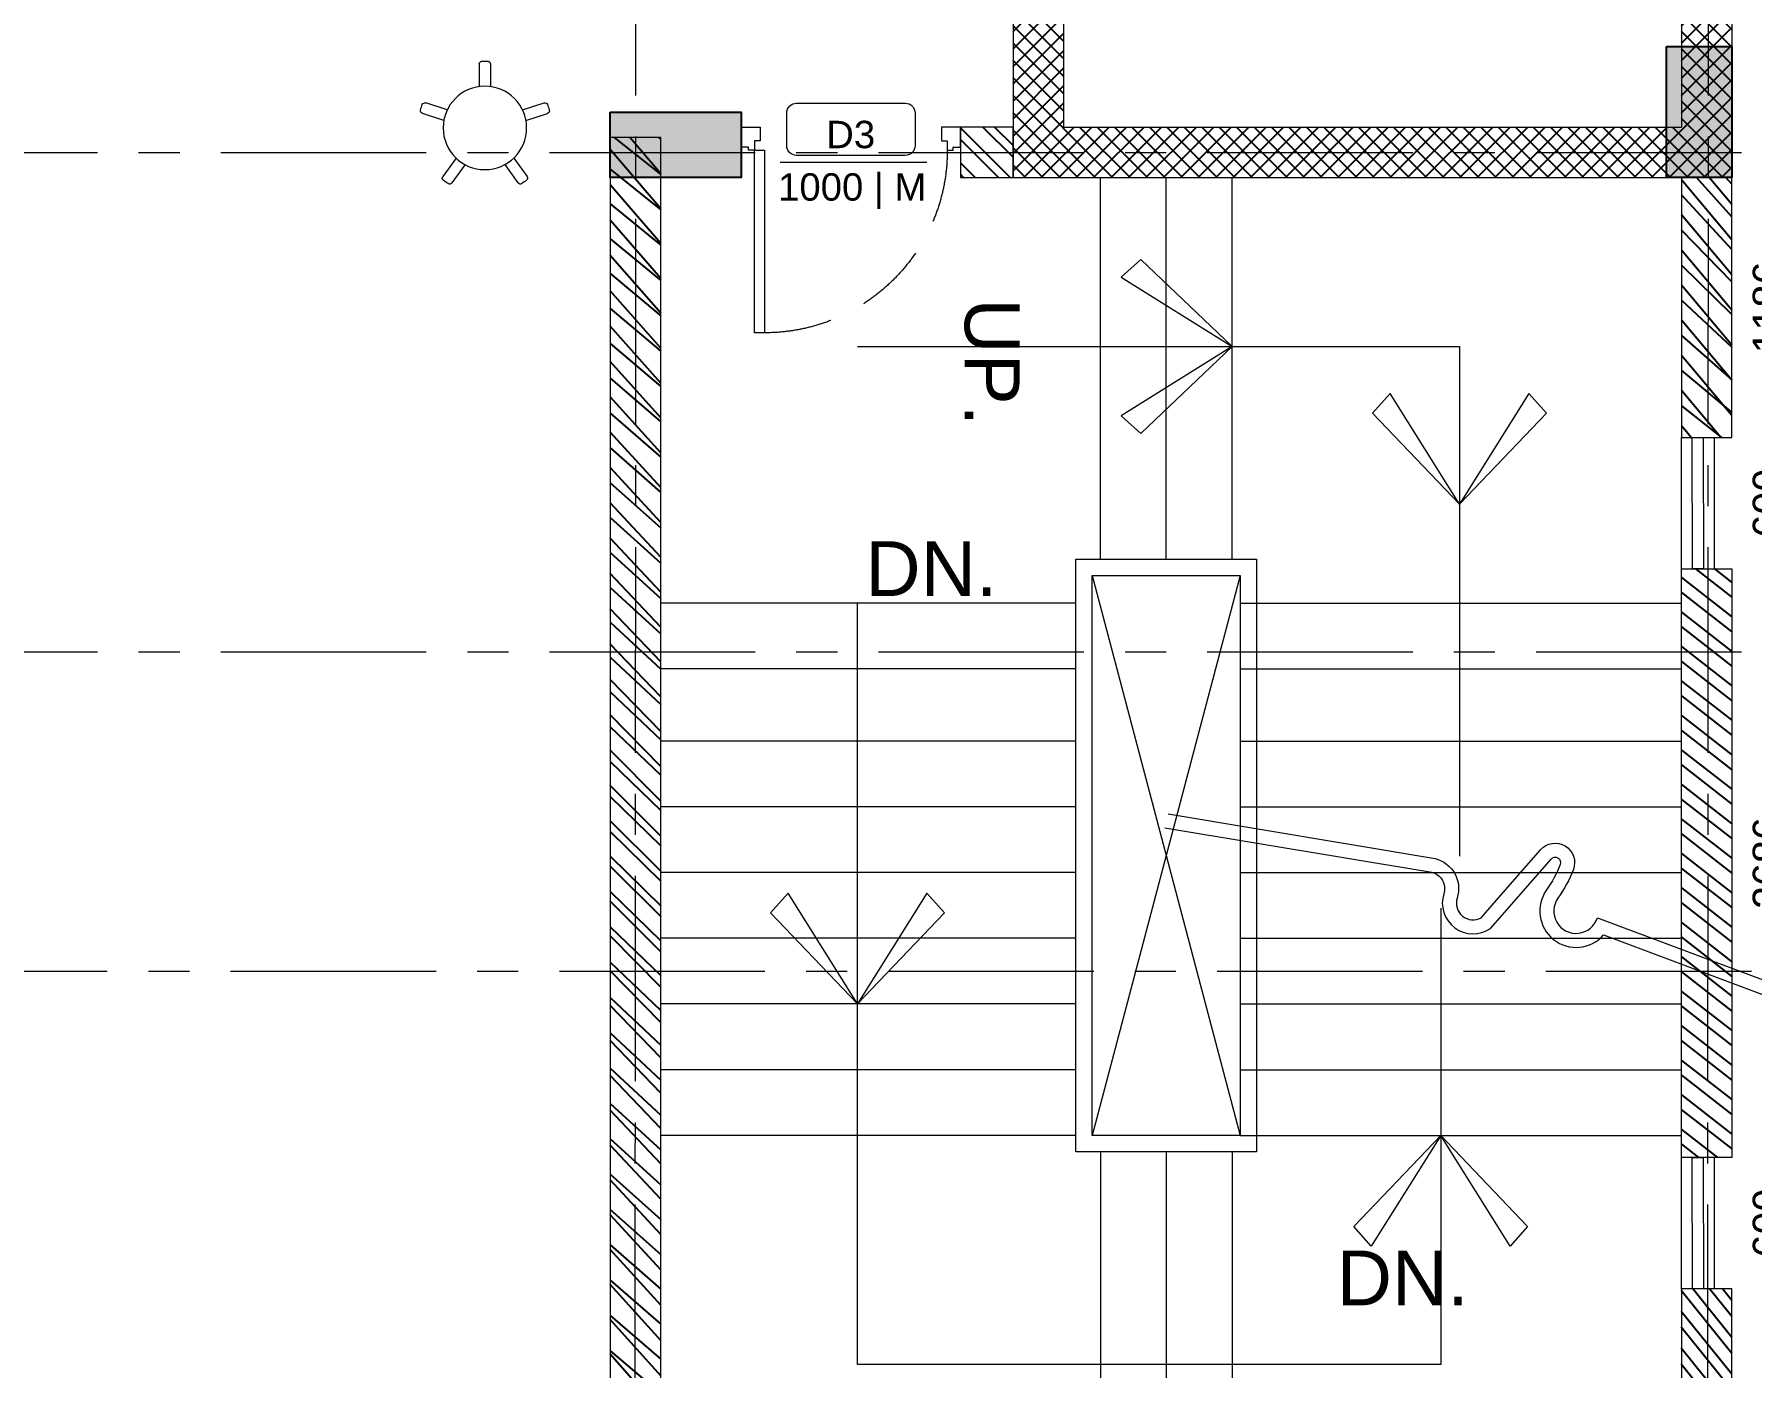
# Model space of a CAD drawing. Header units: metres. Extents: x 60101 to 1133747, y -540 to 107947.
# Drawn here: x 575542 to 583376, y 88722 to 94808 of the extents above; entities that cross this region are included whole.
import ezdxf
from ezdxf.enums import TextEntityAlignment as Align

# ---------------------------------------------------------------- set-up
doc = ezdxf.new("R2010")
doc.units = ezdxf.units.M
doc.header["$LTSCALE"] = 5
doc.header["$PDMODE"] = 3
doc.header["$PDSIZE"] = 20
doc.linetypes.add('CENTER', pattern=[2, 1.25, -0.25, 0.25, -0.25])
doc.linetypes.add('DASHED', pattern=[0.75, 0.5, -0.25])
for name, color, linetype in [('A-COLUMN', 3, 'Continuous'), ('A-DIM', 2, 'Continuous'), ('A-hatch', 251, 'Continuous'), ('A-TEXT', 3, 'Continuous'), ('A-TEXT-DOOR', 11, 'Continuous'), ('WALL', 1, 'Continuous')]:
    doc.layers.add(name, color=color, linetype=linetype)
for name, color, linetype, lineweight in [('A-DETL-LLIN', 251, 'Continuous', 5), ('A-Door', 11, 'Continuous', 15), ('A-DOOR-FRAM', 11, 'Continuous', 9), ('A-FLOR-GRID', 252, 'CENTER', 9), ('A-FURN-FREE', 253, 'Continuous', 5), ('A-WALL-FULL', 4, 'Continuous', 15), ('A-WIND', 152, 'Continuous', 5), ('HSP-FURN-FREE', 253, 'Continuous', 5)]:
    doc.layers.add(name, color=color, linetype=linetype, lineweight=lineweight)
doc.styles.add('Arial', font='arial.ttf', dxfattribs={"height": 135})
doc.dimstyles.new('NovaDB_MM', dxfattribs={"dimtxt": 135, "dimasz": 60, "dimexe": 50, "dimexo": 50, "dimgap": 50, "dimtad": 1, "dimdec": 0, "dimzin": 0, "dimdsep": 46, "dimtxsty": 'Arial', "dimblk": 'OBLIQUE', "dimcen": 12, "dimdle": 50, "dimadec": 0, "dimazin": 0, "dimtfac": 1, "dimtdec": 0, "dimtofl": 0, "dimtmove": 0, "dimatfit": 3, "dimldrblk": 'OPEN90', "dimfxl": 50, "dimfxlon": 1, "dimtolj": 1, "dimtzin": 0, "dimarcsym": 0})

# ---------------------------------------------------------------- blocks, each defined once
blk = doc.blocks.new('LIFT-STRETCHER-VER')
at = {"layer": 'A-hatch', "ltscale": 11}
h = blk.add_hatch(dxfattribs=at)
h.set_pattern_fill('ANSI37', color=256, scale=450, angle=-89.99999999999999)
h.set_pattern_definition([(315.0000000000001, (193157.4766419057, -140141.4266473425), (39.77475644174321, 39.77475644174339), []), (45.00000000000009, (193157.4766419057, -140141.4266473425), (-39.77475644174339, 39.77475644174321), [])])
h.paths.add_polyline_path([(1330, -4.36557e-11), (-1380, 3.63798e-11), (-1380, -3279.399999103414), (-470.0000000001164, -3279.399999103458), (-470.0000000001164, -3049.399999103473), (-1150, -3049.399999103414), (-1150, -229.9999999999636), (1100, -230.0000000000437), (1100, -3279.399999103465), (1330, -3279.399999103495)])
at = {"layer": 'A-FURN-FREE', "color": 253, "linetype": 'Continuous', "ltscale": 5}
blk.add_lwpolyline([(897.3933773085008, -2986.35948667262), (897.3933773085008, -586.3594866725907), (-302.6066226914991, -586.3594866725978), (-302.6066226914991, -2986.359486672627)], close=True, dxfattribs=at)
at = {"layer": 'A-WALL-FULL'}
for p, q in [((-1380, -3279.399999103414), (-1380, 3.63798e-11)), ((1330, -4.36557e-11), (-1380, 3.63798e-11)), ((1330, -3279.399999103495), (1330, -4.36557e-11)), ((-1150, -3049.399999103414), (-1150, -229.9999999999636)), ((1100, -230.0000000000437), (-1150, -229.9999999999636)), ((1100, -3279.399999103465), (1100, -230.0000000000437)), ((-470.0000000001164, -3049.399999103473), (-1150, -3049.399999103414)), ((-470.0000000001164, -3049.399999103473), (-470.0000000001164, -3279.399999103473)), ((-470, -3279.399999103458), (-1380, -3279.399999103414)), ((1330, -3279.399999103495), (1100, -3279.399999103465))]:
    blk.add_line(p, q, dxfattribs=at)
at = {"layer": 'HSP-FURN-FREE', "color": 253, "linetype": 'DASHED', "ltscale": 5}
for p, q in [((-302.6066226914991, -2986.359486672599), (897.3933773085008, -586.3594866726198)), ((-302.6066226914991, -586.3594866725978), (897.3933773085008, -2986.35948667262))]:
    blk.add_line(p, q, dxfattribs=at)
at = {"layer": 'WALL', "color": 253}
blk.add_line((-470.0000000001164, -3049.399999103459), (1100, -3049.399999103465), dxfattribs=at)
blk = doc.blocks.new('Inf_door_Flush frame  3D - 750X2250 D1-W-1734027-GFC - Second Floor Plan')
at = {"layer": 'A-Door'}
for p, q in [((-375.0000000000083, -18.9999999999973), (-375.0000000000083, 50)), ((-375.0000000000083, 50), (-310.0000000000078, 50)), ((-330.0000000000093, 3.00000000000277), (-330.0000000000093, -28.99999999999726)), ((-310.0000000000078, 3.00000000000277), (-330.0000000000093, 3.00000000000277)), ((-310.0000000000078, 50), (-310.0000000000078, 3.00000000000277)), ((309.9999999999885, 50), (309.9999999999885, 3.00000000000277)), ((374.9999999999914, 50), (309.9999999999885, 50)), ((309.9999999999885, 3.00000000000277), (329.9999999999899, 3.00000000000277)), ((329.9999999999899, 3.00000000000277), (329.9999999999899, -28.99999999999726)), ((374.9999999999914, -18.9999999999973), (374.9999999999914, 50)), ((-350.0000000000082, -18.9999999999973), (-375.0000000000083, -18.9999999999973)), ((-350.0000000000082, -28.99999999999726), (-350.0000000000082, -18.9999999999973)), ((-330.0000000000093, -28.99999999999726), (-350.0000000000082, -28.99999999999726)), ((294.9999999999887, -28.99999999999726), (294.9999999999887, -653.999999999992)), ((329.9999999999899, -28.99999999999726), (294.9999999999887, -28.99999999999726)), ((329.9999999999899, -653.9999999999923), (329.9999999999899, -28.99999999999733)), ((329.9999999999899, -28.99999999999726), (349.9999999999919, -28.99999999999726)), ((349.9999999999919, -18.9999999999973), (374.9999999999914, -18.9999999999973)), ((349.9999999999919, -28.99999999999726), (349.9999999999919, -18.9999999999973)), ((294.9999999999887, -653.9999999999923), (329.9999999999899, -653.9999999999923))]:
    blk.add_line(p, q, dxfattribs=at)
at = {"layer": 'A-Door', "linetype": 'DASHED', "ltscale": 100}
blk.add_arc((294.9999999999878, -28.99999999999524), 624.9999999999977, 180.0000000000001, 269.9999999999998, dxfattribs=at)
blk = doc.blocks.new('DOOR-NAME-NEW')
at = {"layer": 'A-DOOR-FRAM'}
blk.add_line((-323.1754923953122, 0), (346.4791159013603, 0), dxfattribs=at)
blk.add_lwpolyline([(-292.6930766478181, 225.0774963833392, -0.414213562373095), (-247.6930766478181, 270.0774963833392), (247.6930766478181, 270.0774963833392, -0.414213562373095), (292.6930766478181, 225.0774963833392), (292.6930766478181, 76.6205697208643, -0.414213562373095), (247.6930766478181, 31.6205697208643), (-247.6930766478181, 31.6205697208643, -0.414213562373095), (-292.6930766478181, 76.6205697208643)], format="xyb", close=True, dxfattribs=at)
at = {"layer": 'A-TEXT', "color": 30, "true_color": 0xff8c1a, "style": 'Arial'}
for tag, p in [('D5C', (-1.303779687732458, 77.316281799227)), ('DSIZE', (7.30733803845942, -210))]:
    blk.add_attdef(tag, text='', height=150, dxfattribs=at).set_placement(p, align=Align.CENTER)
blk = doc.blocks.new('COLB')
at = {"layer": 'A-hatch'}
h = blk.add_hatch(color=256, dxfattribs=at)
h.paths.add_polyline_path([(-12242.1729319474, -6449.584338811954), (-11943.38623918814, -6449.584338811954), (-11943.38623918814, -7047.157724330551), (-12242.1729319474, -7047.157724330551)])
h.paths.add_polyline_path([(-8544.687609050947, -7047.157724330551), (-8544.687609050947, -6748.371031571252), (-7947.114223532379, -6748.371031571252), (-7947.114223532379, -7047.157724330551)])
h.paths.add_polyline_path([(-5332.730661888549, -7047.157724330449), (-5332.730661888549, -6748.371031571165), (-4735.157276369922, -6748.371031571165), (-4735.157276369922, -7047.157724330449)])
h.paths.add_polyline_path([(-1896.683695156651, -7047.157724330551), (-1896.683695156651, -6748.371031571252), (-1299.110309638025, -6748.371031571252), (-1299.110309638025, -7047.157724330551)])
h.paths.add_polyline_path([(1726.104954549635, -7047.157724330551), (1726.104954549635, -6748.371031571252), (2323.678340068262, -6748.371031571252), (2323.678340068262, -7047.157724330551)])
h.paths.add_polyline_path([(6544.040375293465, -6449.584338811954), (6842.827068052778, -6449.584338811954), (6842.827068052778, -7047.157724330551), (6544.040375293465, -7047.157724330551)])
h.paths.add_polyline_path([(6544.040375293465, 273.1162482721993), (6842.827068052778, 273.1162482721993), (6842.827068052778, -324.4571372463979), (6544.040375293465, -324.4571372463979)])
h.paths.add_polyline_path([(6544.040375293465, 2364.62309758726), (6842.827068052778, 2364.62309758726), (6842.827068052778, 1767.049712068663), (6544.040375293465, 1767.049712068663)])
h.paths.add_polyline_path([(-5332.730661888549, -2714.750679320758), (-5332.730661888549, -2415.963986561459), (-4735.157276369922, -2415.963986561459), (-4735.157276369922, -2714.750679320758)])
h.paths.add_polyline_path([(-12242.17293194722, -3461.717411218997), (-11943.38623918791, -3461.717411218997), (-11943.38623918791, -4059.290796737594), (-12242.17293194722, -4059.290796737594)])
h.paths.add_polyline_path([(-12242.17293194722, 273.1162482721993), (-11943.38623918791, 273.1162482721993), (-11943.38623918791, -324.4571372463979), (-12242.17293194722, -324.4571372463979)])
h.paths.add_polyline_path([(-12242.17293194722, 6024.760083888628), (-11943.38623918791, 6024.760083888628), (-11943.38623918791, 5427.186698370046), (-12242.17293194722, 5427.186698370046)])
h.paths.add_polyline_path([(-11579.59782048588, 10179.28237007686), (-11677.79279493995, 9897.092301573313), (-12242.1729319474, 10093.48225048141), (-12143.97795749333, 10375.67231898494)])
h.paths.add_polyline_path([(-4735.157276369922, 7797.590952145183), (-4833.352250823868, 7515.400883641647), (-5397.732387830736, 7711.790832549319), (-5299.537413376675, 7993.980901052855)])
h.paths.add_polyline_path([(-5332.730661888549, 2140.53307801779), (-5332.730661888549, 2439.319770777089), (-4735.157276369922, 2439.319770777089), (-4735.157276369922, 2140.53307801779)])
h.paths.add_polyline_path([(2024.421654564328, 5443.986474552643), (1926.226680110442, 5161.796406049107), (1361.846543103573, 5358.186354956779), (1460.041517557635, 5640.376423460315)])
h = blk.add_hatch(color=256, dxfattribs=at)
h.paths.add_polyline_path([(1726.10495454981, 2738.106463536387), (2024.891647309123, 2738.106463536387), (2024.891647309123, 2140.53307801779), (1726.10495454981, 2140.53307801779)])
h.paths.add_polyline_path([(1726.10495454981, -25.6704444870993), (2323.678340068436, -25.6704444870993), (2323.678340068436, -324.4571372463979), (1726.10495454981, -324.4571372463979)])
at = {"layer": 'A-COLUMN', "ltscale": 10}
for points in [[(6544.040375293465, 273.1162482721993), (6842.827068052778, 273.1162482721993), (6842.827068052778, -324.4571372463979), (6544.040375293465, -324.4571372463979)], [(1726.10495454981, -25.6704444870993), (2323.678340068436, -25.6704444870993), (2323.678340068436, -324.4571372463979), (1726.10495454981, -324.4571372463979)]]:
    blk.add_lwpolyline(points, close=True, dxfattribs=at)
blk = doc.blocks.new('COL.CEN')
at = {"layer": 'A-FLOR-GRID', "ltscale": 150}
for p, q in [((6807.652975005563, 2842.77133483591), (6819.29508057996, 23396.51957174162)), ((11700.28506893897, 2842.77133483591), (11711.92717451337, 23396.51957174162)), ((13356.59099061473, 11580.2641063995), (-10036.26838279075, 11580.2641063995)), ((13356.59099061473, 9302.015574109857), (-10036.26838279075, 9302.015574109857)), ((-10036.26838279075, 7845.43044690846), (13356.59099061473, 7845.43044690846))]:
    blk.add_line(p, q, dxfattribs=at)
blk = doc.blocks.new('COL WITH GRID')
at = {"layer": 'A-DIM'}
blk.add_blockref('COLB', (-3122.886414690875, 10035.48507749528), dxfattribs=at)
at = {"layer": 'A-TEXT'}
blk.add_blockref('COL.CEN', (-8092.389425362577, -1757.19115636585), dxfattribs=at)
blk = doc.blocks.new('_Oblique')
at = {"color": 0, "linetype": 'ByBlock', "lineweight": -2}
blk.add_line((-0.5, -0.5), (0.5, 0.5), dxfattribs=at)
blk = doc.blocks.new('*D419')
at = {"layer": 'A-DIM', "color": 0, "linetype": 'ByBlock', "lineweight": -2, "ltscale": 50, "transparency": 16777216}
blk.add_line((583493.6495324716, 89081.89563781083), (583618.6495324716, 89081.89563781083), dxfattribs=at)
at = {"layer": 'A-DIM', "color": 0, "lineweight": -2, "ltscale": 50, "transparency": 16777216}
for p, q in [((583568.6495324716, 89131.89563781083), (583568.6495324716, 87381.895637095)), ((583493.6495324716, 87431.895637095), (583618.6495324716, 87431.895637095))]:
    blk.add_line(p, q, dxfattribs=at)
at = {"layer": 'Defpoints', "color": 0, "ltscale": 50, "transparency": 16777216}
for p in [(583286.2981730043, 89081.89563781083), (583286.2981730043, 87431.895637095), (583568.6495324716, 87431.895637095)]:
    blk.add_point(p, dxfattribs=at)
at = {"layer": 'A-DIM', "color": 0, "lineweight": -2, "ltscale": 50, "transparency": 16777216, "xscale": 60, "yscale": 60, "zscale": 60}
for p, rotation in [((583568.6495324716, 89081.89563781083), 90), ((583568.6495324716, 87431.895637095), 270)]:
    blk.add_blockref('_Oblique', p, dxfattribs=dict(at, rotation=rotation))
at = {"layer": 'A-DIM', "color": 0, "ltscale": 50, "transparency": 16777216, "insert": (583449.722179129, 88256.89563745275), "char_height": 135, "attachment_point": 5, "rotation": 90, "style": 'Arial', "bg_fill": 3, "box_fill_scale": 1.1, "bg_fill_color": 256, "bg_fill_true_color": 13158600, "bg_fill_transparency": 0}
blk.add_mtext('\\A1;1650', dxfattribs=at)
blk = doc.blocks.new('_Open90')
at = {"color": 0, "linetype": 'ByBlock', "lineweight": -2}
for p, q in [((0, 0), (-1, 0)), ((-0.5, 0.5), (0, 0)), ((0, 0), (-0.5, -0.5))]:
    blk.add_line(p, q, dxfattribs=at)
blk = doc.blocks.new('*D420')
at = {"layer": 'A-DIM', "color": 0, "lineweight": -2, "ltscale": 50, "transparency": 16777216}
for p, q in [((583568.6495324718, 89731.89563781083), (583568.6495324718, 89031.89563781083)), ((583493.6495324718, 89081.89563781083), (583618.6495324718, 89081.89563781083))]:
    blk.add_line(p, q, dxfattribs=at)
at = {"layer": 'A-DIM', "color": 0, "linetype": 'ByBlock', "lineweight": -2, "ltscale": 50, "transparency": 16777216}
blk.add_line((583493.6495324718, 89681.89563781083), (583618.6495324718, 89681.89563781083), dxfattribs=at)
at = {"layer": 'Defpoints', "color": 0, "ltscale": 50, "transparency": 16777216}
for p in [(583286.2981730043, 89681.89563781083), (583286.2981730043, 89081.89563781083), (583568.6495324718, 89081.89563781083)]:
    blk.add_point(p, dxfattribs=at)
at = {"layer": 'A-DIM', "color": 0, "lineweight": -2, "ltscale": 50, "transparency": 16777216, "xscale": 60, "yscale": 60, "zscale": 60}
for p, rotation in [((583568.6495324718, 89681.89563781083), 90), ((583568.6495324718, 89081.89563781083), 270)]:
    blk.add_blockref('_Oblique', p, dxfattribs=dict(at, rotation=rotation))
at = {"layer": 'A-DIM', "color": 0, "ltscale": 50, "transparency": 16777216, "insert": (583449.7221791293, 89381.89563781065), "char_height": 135, "attachment_point": 5, "rotation": 90, "style": 'Arial', "bg_fill": 3, "box_fill_scale": 1.1, "bg_fill_color": 256, "bg_fill_true_color": 13158600, "bg_fill_transparency": 0}
blk.add_mtext('\\A1;600', dxfattribs=at)
blk = doc.blocks.new('*D421')
at = {"layer": 'A-DIM', "color": 0, "lineweight": -2, "ltscale": 50, "transparency": 16777216}
for p, q in [((583493.649532472, 92368.12084847692), (583618.649532472, 92368.12084847692)), ((583568.649532472, 89631.89563781083), (583568.649532472, 92418.12084847692))]:
    blk.add_line(p, q, dxfattribs=at)
at = {"layer": 'A-DIM', "color": 0, "linetype": 'ByBlock', "lineweight": -2, "ltscale": 50, "transparency": 16777216}
blk.add_line((583493.649532472, 89681.89563781083), (583618.649532472, 89681.89563781083), dxfattribs=at)
at = {"layer": 'Defpoints', "color": 0, "ltscale": 50, "transparency": 16777216}
for p in [(583286.2981730043, 92368.12084847692), (583568.649532472, 92368.12084847692), (583286.2981730043, 89681.89563781083)]:
    blk.add_point(p, dxfattribs=at)
at = {"layer": 'A-DIM', "color": 0, "lineweight": -2, "ltscale": 50, "transparency": 16777216, "xscale": 60, "yscale": 60, "zscale": 60}
for p, rotation in [((583568.649532472, 92368.12084847692), 90), ((583568.649532472, 89681.89563781083), 270)]:
    blk.add_blockref('_Oblique', p, dxfattribs=dict(at, rotation=rotation))
at = {"layer": 'A-DIM', "color": 0, "ltscale": 50, "transparency": 16777216, "insert": (583449.7221791295, 91025.0082431437), "char_height": 135, "attachment_point": 5, "rotation": 90, "style": 'Arial', "bg_fill": 3, "box_fill_scale": 1.1, "bg_fill_color": 256, "bg_fill_true_color": 13158600, "bg_fill_transparency": 0}
blk.add_mtext('\\A1;2686', dxfattribs=at)
blk = doc.blocks.new('*D422')
at = {"layer": 'A-DIM', "color": 0, "lineweight": -2, "ltscale": 50, "transparency": 16777216}
for p, q in [((583568.6495324722, 93018.09801727536), (583568.6495324722, 92318.12084847692)), ((583493.6495324722, 92368.12084847692), (583618.6495324722, 92368.12084847692))]:
    blk.add_line(p, q, dxfattribs=at)
at = {"layer": 'A-DIM', "color": 0, "linetype": 'ByBlock', "lineweight": -2, "ltscale": 50, "transparency": 16777216}
blk.add_line((583493.6495324722, 92968.09801727536), (583618.6495324722, 92968.09801727536), dxfattribs=at)
at = {"layer": 'Defpoints', "color": 0, "ltscale": 50, "transparency": 16777216}
for p in [(583286.2981730043, 92968.09801727536), (583286.2981730043, 92368.12084847692), (583568.6495324722, 92368.12084847692)]:
    blk.add_point(p, dxfattribs=at)
at = {"layer": 'A-DIM', "color": 0, "lineweight": -2, "ltscale": 50, "transparency": 16777216, "xscale": 60, "yscale": 60, "zscale": 60}
for p, rotation in [((583568.6495324722, 92968.09801727536), 90), ((583568.6495324722, 92368.12084847692), 270)]:
    blk.add_blockref('_Oblique', p, dxfattribs=dict(at, rotation=rotation))
at = {"layer": 'A-DIM', "color": 0, "ltscale": 50, "transparency": 16777216, "insert": (583449.7221791297, 92668.10943287596), "char_height": 135, "attachment_point": 5, "rotation": 90, "style": 'Arial', "bg_fill": 3, "box_fill_scale": 1.1, "bg_fill_color": 256, "bg_fill_true_color": 13158600, "bg_fill_transparency": 0}
blk.add_mtext('\\A1;600', dxfattribs=at)
blk = doc.blocks.new('*D411')
at = {"layer": 'A-DIM', "color": 0, "lineweight": -2, "ltscale": 50, "transparency": 16777216}
for p, q in [((583568.649532473, 94204.59622489441), (583568.649532473, 92918.09801727536)), ((583493.649532473, 92968.09801727536), (583618.649532473, 92968.09801727536))]:
    blk.add_line(p, q, dxfattribs=at)
at = {"layer": 'A-DIM', "color": 0, "linetype": 'ByBlock', "lineweight": -2, "ltscale": 50, "transparency": 16777216}
blk.add_line((583493.649532473, 94154.59622489441), (583618.649532473, 94154.59622489441), dxfattribs=at)
at = {"layer": 'Defpoints', "color": 0, "ltscale": 50, "transparency": 16777216}
for p in [(583286.2981730043, 94154.59622489441), (583286.2981730043, 92968.09801727536), (583568.649532473, 92968.09801727536)]:
    blk.add_point(p, dxfattribs=at)
at = {"layer": 'A-DIM', "color": 0, "lineweight": -2, "ltscale": 50, "transparency": 16777216, "xscale": 60, "yscale": 60, "zscale": 60}
for p, rotation in [((583568.649532473, 94154.59622489441), 90), ((583568.649532473, 92968.09801727536), 270)]:
    blk.add_blockref('_Oblique', p, dxfattribs=dict(at, rotation=rotation))
at = {"layer": 'A-DIM', "color": 0, "ltscale": 50, "transparency": 16777216, "insert": (583449.7221791304, 93561.34712108472), "char_height": 135, "attachment_point": 5, "rotation": 90, "style": 'Arial', "bg_fill": 3, "box_fill_scale": 1.1, "bg_fill_color": 256, "bg_fill_true_color": 13158600, "bg_fill_transparency": 0}
blk.add_mtext('\\A1;1186', dxfattribs=at)
blk = doc.blocks.new('CHAIR7-flat-7')
at = {"layer": 'A-FURN-FREE'}
for p, q in [((117.4479166686157, 344.7121726874701), (409.6354166734642, 344.7121726874701)), ((458.3333333409391, 275.0000000045634), (68.75000000114096, 275.0000000045634)), ((0, 206.2500000034225), (0, -206.2500000034224)), ((527.0833333420798, -170.5026295012076), (527.0833333420798, 170.5026295012041)), ((68.75000000114073, -275.0000000045634), (458.333333340939, -275.0000000045634)), ((117.4479166686156, -343.7500000057044), (409.6354166734641, -343.7500000057044))]:
    blk.add_line(p, q, dxfattribs=at)
for centre, radius, start, end in [((127.4739583354487, 310.3371726868997), 35.80729166726086, 73.73979529169013, 286.2602047083099), ((399.6093750066311, 310.3371726868997), 35.80729166726086, 253.7397952916901, 106.2602047083099), ((68.75000000114085, 206.2500000034225), 68.75000000114083, 90, 180), ((458.3333333409391, 206.2500000034224), 68.75000000114083, 62.41555916322926, 90), ((512.0655090005943, 254.844749829811), 25.13501855098912, 53.30993542846431, 212.0274125050124), ((110.5406437344748, -1.932676241267473e-12), 450.0877235965957, 327.5757525045905, 32.42424749540942), ((160.4166666693286, 0), 458.333333340939, 323.1301023541534, 36.86989764584663), ((68.75000000114073, -206.2500000034227), 68.75000000114083, 180, 270), ((127.4739583354486, -309.3750000051339), 35.80729166726086, 73.73979529169013, 286.2602047083099), ((399.609375006631, -309.3750000051339), 35.80729166726086, 253.7397952916901, 106.2602047083099), ((458.333333340939, -206.2500000034227), 68.75000000114083, 270, 297.5844408367707), ((512.065509000594, -254.8447498298112), 25.13501855098912, 147.9725874949876, 306.6900645715356)]:
    blk.add_arc(centre, radius, start, end, dxfattribs=at)
blk = doc.blocks.new('CHAIR1-flat-5')
at = {"layer": 'A-FURN-FREE'}
for p, q in [((-454.2826668818018, 192.5455735002095), (-478.7302453333882, 209.2728640198848)), ((-133.1624442627772, 217.8932106050552), (-358.3028115357938, 198.3157873644813)), ((-439.4714689207406, 109.7826879484824), (-439.4714689207406, -109.7826879484824)), ((-454.2826668818018, -192.5455735002095), (-478.7302453333882, -209.2728640198848)), ((-358.3028115357938, -198.3157873644813), (-133.1624442627772, -217.8932106050552))]:
    blk.add_line(p, q, dxfattribs=at)
at = {"layer": 'A-FURN-FREE', "extrusion": (0, 0, -1)}
for centre, major_axis, start_param, end_param in [((-172.8699056120181, 0), (-370.6017795822561, 0), 5.683135094195912, 6.883235520163261), ((-172.8699056120181, 0), (-340.9793836590649, 0), 5.683135094195912, 6.883235520163261), ((-350.6042811509064, 109.7826879494494), (-88.86718776983406, 0), 6.283185307179586, 7.767243295287606), ((-125.4639138783014, 129.3601111904805), (-88.86718776934285, 0), 1.484057988112188, 2.590190223075458), ((-335.5945135505424, 0), (-335.6239595516206, 0), 2.589880270331686, 3.693305036847899), ((-350.6042811509064, -109.7826879494494), (-88.86718776983403, 0), 4.799127319071566, 6.283185307179586), ((-125.4639138783009, -129.3601111904817), (-88.86718776934181, 0), 3.692995084104118, 4.799127319067405)]:
    blk.add_ellipse(centre, major_axis=major_axis, ratio=1, start_param=start_param, end_param=end_param, dxfattribs=at)
blk = doc.blocks.new('CHAIR1-flat-6')
at = {"layer": 'A-FURN-FREE'}
for p, q in [((-454.2826668818018, 192.5455735002096), (-478.7302453333882, 209.2728640198848)), ((-454.2826668818018, -192.5455735002095), (-478.7302453333882, -209.2728640198848))]:
    blk.add_line(p, q, dxfattribs=at)
blk.add_lwpolyline([(-49.76767411988453, -175.916059773534, -0.2838044351802746), (-133.1624442627772, -217.8932106050552), (-358.3028115357938, -198.3157873644811, -0.3890307372447043), (-439.4714689207406, -109.7826879484824), (-439.4714689207406, 109.7826879484824, -0.3890307372447047), (-358.3028115357938, 198.3157873644814), (-133.1624442627772, 217.8932106050552, -0.2838044351802786), (-49.76767411988453, 175.916059773534)], format="xyb", dxfattribs=at)
for centre, radius, start, end in [((-172.8699056120181, 0), 370.6017795822561, 145.619655300114, 214.380344699886), ((-172.8699056120181, 0), 340.9793836590649, 145.619655300114, 214.380344699886), ((-335.5945135505424, 0), 335.6239595516206, 328.3892089342005, 31.61079106579953)]:
    blk.add_arc(centre, radius, start, end, dxfattribs=at)
blk = doc.blocks.new('044-flat-3')
at = {"layer": 'A-FURN-FREE'}
for p, q in [((222.3010423001444, 171.7095573212243), (190.4646563487026, 269.6918782471339)), ((270.6147133280916, 187.4076206355153), (238.7783273766502, 285.389941561431)), ((442.6119132288929, 131.5223424544631), (525.9606539535359, 192.0787472466086)), ((472.4714038516126, 90.42427923580476), (555.8201447700917, 150.9806839322246)), ((12.97621755590899, 25.40000000008149), (116.0009269305688, 25.40000000008149)), ((12.97621755590899, -25.40000000008149), (116.0009270568626, -25.40000000008149)), ((442.6119126998331, -131.5223420700718), (525.9606539535388, -192.0787472466031)), ((472.4714036711928, -90.42427863161129), (555.8201447700944, -150.980683932225)), ((222.3010425639798, -171.70955650923), (190.4646563487112, -269.6918782471339)), ((270.6147136160448, -187.4076197492914), (238.7783273766556, -285.3899415614369))]:
    blk.add_line(p, q, dxfattribs=at)
blk.add_circle((304.7999998484638, 4.69375208922429e-07), 190.4999997659235, dxfattribs=at)
for centre, radius, start, end in [((202.5430741056881, 273.6163940757065), 12.70000000004074, 110.4919063689764, 197.9999999999912), ((304.8000000009779, 0), 304.8000000009778, 105.5080936310243, 110.4919063689764), ((226.6999096196618, 281.465425732858), 12.70000000004074, 17.99999999999128, 105.5080936310117), ((533.4255266576733, 181.8042314180154), 12.70000000004074, 38.49190636897402, 125.9999999999937), ((304.8000000009779, 0), 304.8000000009778, 33.50809363102103, 38.49190636898422), ((548.3552720659571, 161.2551997608177), 12.70000000004074, 305.9999999999937, 33.50809363102103), ((304.8000000009779, 0), 304.8000000009778, 177.5080936310232, 182.4919063689767), ((12.97621755590899, 12.70000000004075), 12.70000000004074, 90, 177.5080936310232), ((12.97621755590899, -12.70000000004075), 12.70000000004074, 182.4919063689767, 270), ((548.3552720659571, -161.255199760818), 12.70000000004074, 326.491906368979, 54.00000000000632), ((533.4255266576762, -181.80423141801), 12.70000000004074, 234.0000000000063, 321.5080936310341), ((304.8000000009779, 0), 304.8000000009778, 321.508093631026, 326.491906368979), ((202.5430741056937, -273.6163940757069), 12.70000000004074, 161.9999999999963, 249.5080936310235), ((304.8000000009779, 0), 304.8000000009778, 249.5080936310235, 254.4919063689757), ((226.6999096196645, -281.465425732858), 12.70000000004074, 254.4919063689883, 341.9999999999923)]:
    blk.add_arc(centre, radius, start, end, dxfattribs=at)
blk = doc.blocks.new('CON-T-NEW')
at = {"layer": 'A-FURN-FREE'}
for points in [[(1423.83539210762, -1708.813880656502), (1873.83539210762, -1708.813880656502), (1873.83539210762, 291.225498503798), (1423.83539210762, 291.225498503798)], [(1873.83539210762, -208.8138806565021), (1873.83539210762, -808.8138806565021), (3073.85502987112, -808.8150069458698), (3073.85502987112, -208.8150069458698)]]:
    blk.add_lwpolyline(points, close=True, dxfattribs=at)
at = {"layer": 'A-FURN-FREE', "rotation": 269.9999999999999}
for name, p in [('CHAIR1-flat-6', (2219.422950369996, -122.5011054095721)), ('CHAIR1-flat-5', (2795.217698055239, -122.5011054095721)), ('CHAIR7-flat-7', (2527.361878308391, -967.8568864962326))]:
    blk.add_blockref(name, p, dxfattribs=at)
at = {"layer": 'A-FURN-FREE'}
blk.add_blockref('044-flat-3', (3324.581058931741, -928.1858936668086), dxfattribs=at)

msp = doc.modelspace()

# ---------------------------------------------------------------- hatches: boundary and pattern name
at = {"layer": 'A-hatch'}
h = msp.add_hatch(dxfattribs=at)
h.set_pattern_fill('ANSI32', color=256, scale=300, angle=90)
h.set_pattern_definition([(135, (-235513355.8184688, -1932085031.544973), (-79.5495128834866, -79.5495128834866), []), (135, (-235513355.8184688, -1932084978.511964), (-79.5495128834866, -79.5495128834866), [])])
h.paths.add_polyline_path([(578399.6277698086, 94338.06850630045), (578169.576059501, 94338.06850630045), (578169.576059501, 87730.68233056953), (578399.6277698086, 87730.68233056953)])
h = msp.add_hatch(dxfattribs=at)
h.set_pattern_fill('ANSI32', color=256, scale=300, angle=90)
h.set_pattern_definition([(135, (650968.4949777648, 96630.59404145724), (-79.5495128834866, -79.5495128834866), []), (135, (650968.4949777648, 96683.62705003268), (-79.5495128834866, -79.5495128834866), [])])
h.paths.add_polyline_path([(580006.8981739006, 94384.59622489459), (579767.1494450197, 94384.59622489459), (579767.1494450197, 94307.92955814845), (579767.1494450197, 94154.59622489459), (580006.8981739006, 94154.59622489459)])
h = msp.add_hatch(dxfattribs=at)
h.set_pattern_fill('ANSI32', color=256, scale=300, angle=90)
h.set_pattern_definition([(135, (-235513449.1553823, -1932085031.544973), (-79.5495128834866, -79.5495128834866), []), (135, (-235513449.1553823, -1932084978.511964), (-79.5495128834866, -79.5495128834866), [])])
h.paths.add_polyline_path([(583056.2981730041, 92968.09801727533), (583286.2981730041, 92968.09801727533), (583286.2981730041, 94154.59622489438), (583056.2981730041, 94154.59622489438)])
h = msp.add_hatch(dxfattribs=at)
h.set_pattern_fill('ANSI32', color=256, scale=300, angle=90)
h.set_pattern_definition([(135, (-235513449.6179912, -1932085031.544973), (-79.5495128834866, -79.5495128834866), []), (135, (-235513449.6179912, -1932084978.511964), (-79.5495128834866, -79.5495128834866), [])])
h.paths.add_polyline_path([(583055.7189971742, 92368.12084847689), (583286.2981730041, 92368.12084847689), (583286.587760919, 89681.8956378108), (583056.0085850891, 89681.8956378108)])
h = msp.add_hatch(dxfattribs=at)
h.set_pattern_fill('ANSI32', color=256, scale=300, angle=90)
h.set_pattern_definition([(135, (-235513449.1553823, -1932090870.197002), (-79.5495128834866, -79.5495128834866), []), (135, (-235513449.1553823, -1932090817.163994), (-79.5495128834866, -79.5495128834866), [])])
h.paths.add_polyline_path([(583055.4508894917, 88029.46902332883), (583286.2981730041, 88029.46902332883), (583286.2981730041, 89081.8956378108), (583055.4508894917, 89081.8956378108)])

# ---------------------------------------------------------------- linework, layer by layer
at = {"layer": 'A-DETL-LLIN'}
for p, q in [((580405.9215622181, 92413.05818396807), (580405.9215622181, 94154.59622489437)), ((580705.9215622181, 92413.05818396807), (580705.9215622181, 94154.59622489437)), ((581005.9215622181, 92413.05818396807), (581005.9215622181, 94154.59622489437)), ((582043.4252205426, 93383.29471498728), (582043.4252205426, 91057.32920914888)), ((580293.421935075, 92212.29427200556), (578399.6277698086, 92212.31971965695)), ((581043.4211893314, 92212.29427200556), (583055.7189971742, 92212.32131203666)), ((580293.4179038638, 91912.29427200556), (578399.6277698086, 91912.31971960279)), ((581043.4252205426, 91912.29427200556), (583055.7189971742, 91912.3213119825)), ((580293.4179038638, 91582.29427200556), (578399.6277698086, 91582.31971960279)), ((580293.4179038638, 91582.29427200556), (578399.6277698086, 91582.31971960279)), ((581043.4252205426, 91582.29427200556), (583055.7189971742, 91582.3213119825)), ((581043.4252205426, 91582.29427200556), (583055.7189971742, 91582.3213119825)), ((580293.4179038638, 91282.29427200556), (578399.6277698086, 91282.31971960279)), ((581043.4252205426, 91282.29427200556), (583055.7189971742, 91282.3213119825)), ((580293.4179038638, 90982.29427200556), (578399.6277698086, 90982.31971960279)), ((581043.4252205426, 90982.29427200556), (583055.7189971742, 90982.3213119825)), ((581957.8349781567, 90819.31940990686), (581957.8349781567, 88737.10300070047)), ((580293.4179038638, 90682.29427200556), (578399.6277698086, 90682.31971960279)), ((581043.4252205426, 90682.29427200556), (583055.7189971742, 90682.3213119825)), ((580293.4179038638, 90382.29427200556), (578399.6277698086, 90382.31971960279)), ((581043.4252205426, 90382.29427200556), (583055.7189971742, 90382.3213119825)), ((580293.4179038638, 90082.29427200556), (578399.6277698086, 90082.31971960279)), ((581043.4252205426, 90082.29427200556), (583055.7189971742, 90082.3213119825)), ((580293.4179038638, 89782.29427200556), (578399.6277698086, 89782.31971960279)), ((581043.4252205426, 89782.29427200556), (583055.4508894912, 89782.32130837982)), ((580405.9215622181, 89707.30459433794), (580405.9215622181, 87637.88248735666)), ((580705.9215622181, 89707.30459433794), (580705.9215622181, 87637.88248735666)), ((581005.9215622181, 89707.30459433794), (581005.9215622181, 87637.88248735666))]:
    msp.add_line(p, q, dxfattribs=at)
for points in [[(580499.8741383785, 93066.5726132989), (580589.8741383785, 92986.5726132989), (581005.9215622181, 93383.29471498728), (580589.8741383785, 93780.01681667566), (580499.8741383785, 93700.01681667566), (581005.9215622181, 93383.29471498728), (580499.8741383785, 93066.5726132989)], [(581726.703118884, 93169.34213858843), (581646.703118884, 93079.34213858843), (582043.4252205426, 92663.29471498728), (582440.147322231, 93079.34213858843), (582360.147322231, 93169.34213858843), (582043.4252205426, 92663.29471498728), (581726.703118884, 93169.34213858843)], [(581118.4252205426, 89707.32920914888), (580293.4179038638, 89707.29427200556), (580293.4179038638, 92413.06850630045), (581118.4252205426, 92413.10344320536)], [(581043.4252205426, 89782.32920914888), (580368.4179038638, 89782.29427200556), (580368.4179038638, 92338.06850630045), (581043.4252205426, 92338.10344320536)], [(578980.787786507, 90888.35507827997), (578900.787786507, 90798.35507827997), (579297.5098881954, 90382.3076544404), (579694.231989854, 90798.35507827997), (579614.231989854, 90888.35507827997), (579297.5098881954, 90382.3076544404), (578980.787786507, 90888.35507827997)], [(581641.1126179332, 89276.2602854371), (581561.1126179332, 89366.2602854371), (581957.8347196216, 89782.30770927668), (582354.55682131, 89366.2602854371), (582274.55682131, 89276.2602854371), (581957.8347196216, 89782.30770927668), (581641.1126179332, 89276.2602854371)]]:
    msp.add_lwpolyline(points, close=True, dxfattribs=at)
for points in [[(579297.5098881954, 93383.29471498728), (582043.4252205426, 93383.29471498728), (582043.4252205426, 92673.29471498728)], [(581957.8349781567, 88737.10300070047), (579297.5098881954, 88737.10300070047), (579297.5098881954, 92212.3076544404)]]:
    msp.add_lwpolyline(points, dxfattribs=at)
for points in [[(580714.1989875371, 91249.94486027956), (581933.0063087875, 91045.90801221132, -0.4327812545537172), (582033.0063087875, 90865.90801221132, 0.6803662960137984), (582143.0063087875, 90775.90801221132), (582213.0063087875, 90855.90801221132), (582413.0063087875, 91085.90801221132, -0.8384257480290997), (582563.0063087875, 90995.90801221132, -0.06451225257066193), (582493.0063087875, 90865.90801221132, 1.173294632275657), (582673.0063087875, 90775.90801221132), (583473.0063087875, 90475.90801221132)], [(580699.310506993, 91186.75144606829), (581917.3777967626, 90983.87749558687, -0.4327812545529189), (581972.0823165113, 90885.40935999155, 0.7139792575516675), (582184.9801061982, 90726.73520928621), (582261.2129075462, 90813.85841089487), (582461.2776838178, 91043.93290358782, -0.8384257480289794), (582503.2535069818, 91018.74740964174, -0.06451225257064137), (582441.0471044714, 90903.22123366594, 0.9536853377170016), (582700.7560687298, 90697.38494545221), (583450.7574475044, 90415.93282085657)]]:
    msp.add_lwpolyline(points, format="xyb", dxfattribs=at)
at = {"layer": 'A-FURN-FREE'}
for p, q in [((581043.4252205426, 92338.10344320536), (580368.4179038638, 89782.29427200556)), ((580368.4179038638, 92338.06850630045), (581043.4252205426, 89782.32920914888))]:
    msp.add_line(p, q, dxfattribs=at)
at = {"layer": 'A-WALL-FULL'}
for p, q in [((583056.2981730041, 92368.12084847689), (583056.2981730041, 92968.12084847683)), ((583206.3167744216, 92368.12084847689), (583206.3167744216, 92968.12084847683)), ((583056.2981730041, 89081.8956378108), (583056.2981730041, 89681.89563781074)), ((583206.3167744216, 89081.8956378108), (583206.3167744216, 89681.89563781074))]:
    msp.add_line(p, q, dxfattribs=at)
for points in [[(578399.6277698086, 94338.06850630045), (578169.576059501, 94338.06850630045), (578169.5760595009, 87730.68233056953), (578399.6277698086, 87730.68233056953)], [(579767.1494450197, 94154.59622489459), (580006.8981739006, 94154.59622489438), (580006.8981739006, 94384.59622489438), (579767.1494450197, 94384.59622489459)], [(583056.2981730041, 92968.09801727533), (583286.2981730041, 92968.09801727533), (583286.2981730041, 94154.59622489438), (583056.2981730041, 94154.59622489438)], [(583056.2981730041, 92368.12084847689), (583286.2981730041, 92368.12084847689), (583286.2981730041, 89681.8956378108), (583056.2981730041, 89681.8956378108)], [(583056.2981730041, 88029.46902332883), (583286.2981730041, 88029.46902332883), (583286.2981730041, 89081.8956378108), (583056.2981730041, 89081.8956378108)]]:
    msp.add_lwpolyline(points, close=True, dxfattribs=at)
at = {"layer": 'A-WIND'}
for points in [[(583155.7298732543, 92968.12084847683), (583156.3074737128, 92368.12084847689), (583106.3074737128, 92368.12084847689), (583105.7298732543, 92968.12084847683)], [(583155.7298732543, 89681.89563781074), (583156.3074737128, 89081.8956378108), (583106.3074737128, 89081.8956378108), (583105.7298732543, 89681.89563781074)]]:
    msp.add_lwpolyline(points, close=True, dxfattribs=at)

# ---------------------------------------------------------------- block references
msp.add_blockref('COL WITH GRID', (579566.3575196421, 84443.5682846455))
at = {"ltscale": 11, "xscale": -1, "rotation": 270}
msp.add_blockref('LIFT-STRETCHER-VER', (583286.298173004, 95534.59622489438), dxfattribs=at)
at = {"layer": 'A-Door', "lineweight": 15, "xscale": -1.333333333333312, "yscale": 1.333333333333312, "zscale": 1.333333333333312}
msp.add_blockref('Inf_door_Flush frame  3D - 750X2250 D1-W-1734027-GFC - Second Floor Plan', (579267.1494450197, 94317.92955822792), dxfattribs=at)
at = {"layer": 'A-FURN-FREE', "xscale": -1, "rotation": 90}
msp.add_blockref('CON-T-NEW', (576669.5771857904, 98010.4674065832), dxfattribs=at)
at = {"layer": 'A-TEXT-DOOR', "color": 30, "true_color": 0xff8c1a}
ref = msp.add_blockref('DOOR-NAME-NEW', (579267.4096277878, 94224.12964365553), dxfattribs=at)
ref.add_attrib('DSIZE', '1000 | M', dxfattribs={"layer": '0', "height": 125, "style": 'Arial'}).set_placement((579273.4990761504, 94049.12964365553), align=Align.CENTER)
ref.add_attrib('D5C', 'D3', dxfattribs={"layer": '0', "height": 125, "style": 'Arial'}).set_placement((579266.3231447265, 94288.55987856459), align=Align.CENTER)

# ---------------------------------------------------------------- texts
at = {"layer": 'A-TEXT', "insert": (579783.2419723505, 93602.6152330041), "char_height": 250, "width": 748.6978908256815, "attachment_point": 7, "rotation": 270, "style": 'Arial'}
msp.add_mtext('UP.', dxfattribs=at)
at = {"layer": 'A-TEXT', "char_height": 250, "width": 1986.2209564225, "attachment_point": 1, "style": 'Arial'}
for insert in [(579333.2084790701, 92494.60121899843), (581483.4252205426, 89256.75305181742)]:
    msp.add_mtext('DN.', dxfattribs=dict(at, insert=insert))

# ---------------------------------------------------------------- next in the draw order: dimensions: what is measured, and where the dimension line sits
at = {"layer": 'A-DIM', "ltscale": 50}
dim = msp.add_linear_dim(base=(583568.6495324716, 87431.895637095), p1=(583286.2981730041, 89081.8956378108), p2=(583286.2981730041, 87431.89563709497), angle=90, dimstyle='NovaDB_MM', override={"dimfxl": 75, "dimtfill": 1, "dimarcsym": 2}, dxfattribs=at)
dim.commit()
dim.dimension.update_dxf_attribs({"geometry": '*D419', "text_midpoint": (583449.722179129, 88256.89563745275)})

# ---------------------------------------------------------------- next in the draw order: dimensions: what is measured, and where the dimension line sits
dim = msp.add_linear_dim(base=(583568.6495324718, 89081.89563781083), p1=(583286.2981730041, 89681.8956378108), p2=(583286.2981730041, 89081.8956378108), angle=90, dimstyle='NovaDB_MM', override={"dimfxl": 75, "dimtfill": 1, "dimarcsym": 2}, dxfattribs=at)
dim.commit()
dim.dimension.update_dxf_attribs({"geometry": '*D420', "text_midpoint": (583449.7221791293, 89381.89563781065)})

# ---------------------------------------------------------------- next in the draw order: dimensions: what is measured, and where the dimension line sits
dim = msp.add_linear_dim(base=(583568.649532472, 92368.12084847692), p1=(583286.2981730041, 89681.8956378108), p2=(583286.2981730041, 92368.12084847689), angle=90, dimstyle='NovaDB_MM', override={"dimfxl": 75, "dimtfill": 1, "dimarcsym": 2}, dxfattribs=at)
dim.commit()
dim.dimension.update_dxf_attribs({"geometry": '*D421', "text_midpoint": (583449.7221791295, 91025.0082431437)})

# ---------------------------------------------------------------- next in the draw order: dimensions: what is measured, and where the dimension line sits
dim = msp.add_linear_dim(base=(583568.6495324722, 92368.12084847692), p1=(583286.2981730041, 92968.09801727533), p2=(583286.2981730041, 92368.12084847689), angle=90, dimstyle='NovaDB_MM', override={"dimfxl": 75, "dimtfill": 1, "dimarcsym": 2}, dxfattribs=at)
dim.commit()
dim.dimension.update_dxf_attribs({"geometry": '*D422', "text_midpoint": (583449.7221791297, 92668.10943287596)})

# ---------------------------------------------------------------- next in the draw order: dimensions: what is measured, and where the dimension line sits
dim = msp.add_linear_dim(base=(583568.649532473, 92968.09801727536), p1=(583286.2981730041, 94154.59622489438), p2=(583286.2981730041, 92968.09801727533), angle=90, dimstyle='NovaDB_MM', override={"dimfxl": 75, "dimtfill": 1, "dimarcsym": 2}, dxfattribs=at)
dim.commit()
dim.dimension.update_dxf_attribs({"geometry": '*D411', "text_midpoint": (583449.7221791304, 93561.34712108472)})

doc.saveas('drawing.dxf')
